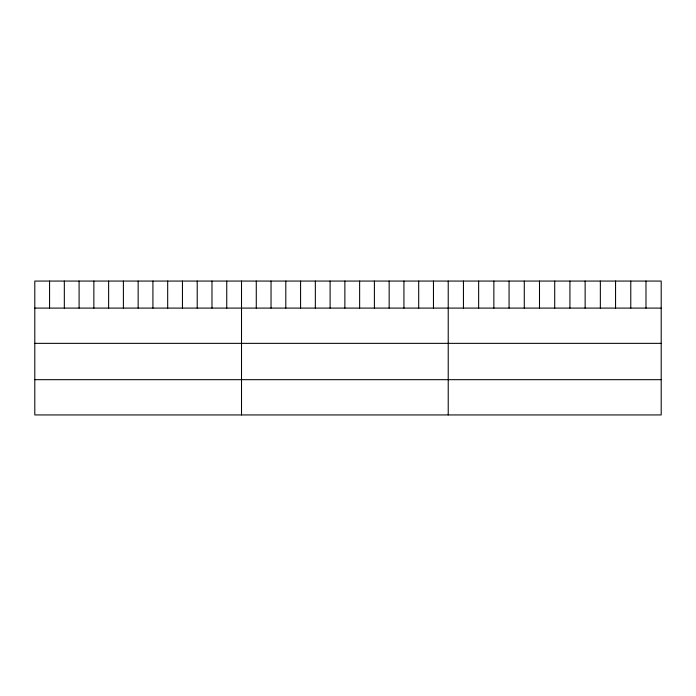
<?xml version="1.0" encoding="UTF-8"?>
<svg xmlns="http://www.w3.org/2000/svg" width="696" height="696" viewBox="0 0 696 696"><rect width="100%" height="100%" fill="white"/><g stroke="black" fill="none" stroke-linecap="round" stroke-linejoin="round"><path stroke-width="1.04" d="M661.2 308.093L661.2 414.938L34.8 414.938L34.8 281.062L661.2 281.062L661.2 308.093L34.8 308.093M34.8 343.354L661.2 343.354M34.8 379.677L661.2 379.677M645.984 281.062L645.984 308.093M630.776 281.062L630.776 308.093M615.56 281.062L615.56 308.093M600.352 281.062L600.352 308.093M585.136 281.062L585.136 308.093M569.928 281.062L569.928 308.093M554.712 281.062L554.712 308.093M539.496 281.062L539.496 308.093M524.288 281.062L524.288 308.093M509.072 281.062L509.072 308.093M493.864 281.062L493.864 308.093M478.648 281.062L478.648 308.093M463.44 281.062L463.44 308.093M448.224 281.062L448.224 414.938M433.46 281.062L433.46 308.093M418.696 281.062L418.696 308.093M403.932 281.062L403.932 308.093M389.16 281.062L389.16 308.093M374.396 281.062L374.396 308.093M359.632 281.062L359.632 308.093M344.868 281.062L344.868 308.093M330.104 281.062L330.104 308.093M315.34 281.062L315.34 308.093M300.576 281.062L300.576 308.093M285.804 281.062L285.804 308.093M271.04 281.062L271.04 308.093M256.276 281.062L256.276 308.093M241.512 281.062L241.512 414.938M226.748 281.062L226.748 308.093M211.984 281.062L211.984 308.093M197.22 281.062L197.22 308.093M182.448 281.062L182.448 308.093M167.684 281.062L167.684 308.093M152.92 281.062L152.92 308.093M138.156 281.062L138.156 308.093M123.392 281.062L123.392 308.093M108.628 281.062L108.628 308.093M93.864 281.062L93.864 308.093M79.092 281.062L79.092 308.093M64.328 281.062L64.328 308.093M49.564 281.062L49.564 308.093"/></g></svg>
